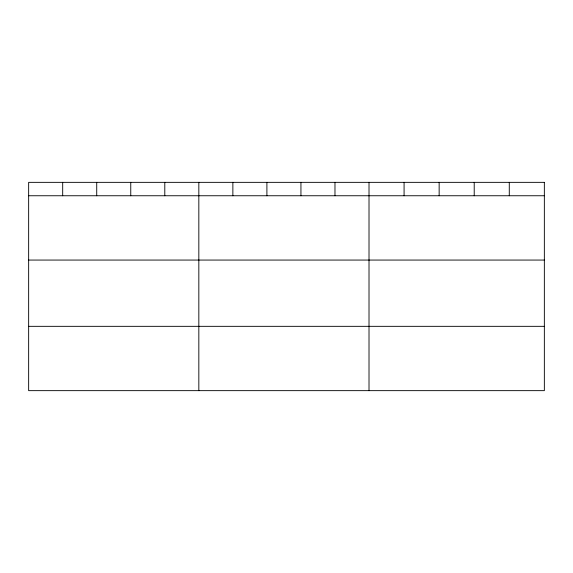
<?xml version="1.0" encoding="UTF-8"?>
<svg xmlns="http://www.w3.org/2000/svg" width="573" height="573" viewBox="0 0 573 573"><rect width="100%" height="100%" fill="white"/><g stroke="black" fill="none" stroke-linecap="round" stroke-linejoin="round"><path stroke-width="0.86" d="M28.65 195.751L544.35 195.751M28.65 260.063L544.35 260.063M28.65 326.331L544.35 326.331M509.282 182.35L509.282 195.751M474.215 182.35L474.215 195.751M439.147 182.35L439.147 195.751M404.08 182.35L404.08 195.751M369.012 182.35L369.012 390.65M334.976 182.35L334.976 195.751M300.94 182.35L300.94 195.751M266.903 182.35L266.903 195.751M232.867 182.35L232.867 195.751M198.831 182.35L198.831 390.65M164.795 182.35L164.795 195.751M130.759 182.35L130.759 195.751M96.722 182.35L96.722 195.751M62.686 182.35L62.686 195.751M544.35 182.35L28.65 182.35L28.65 390.65L544.35 390.65L544.35 182.35"/></g></svg>
